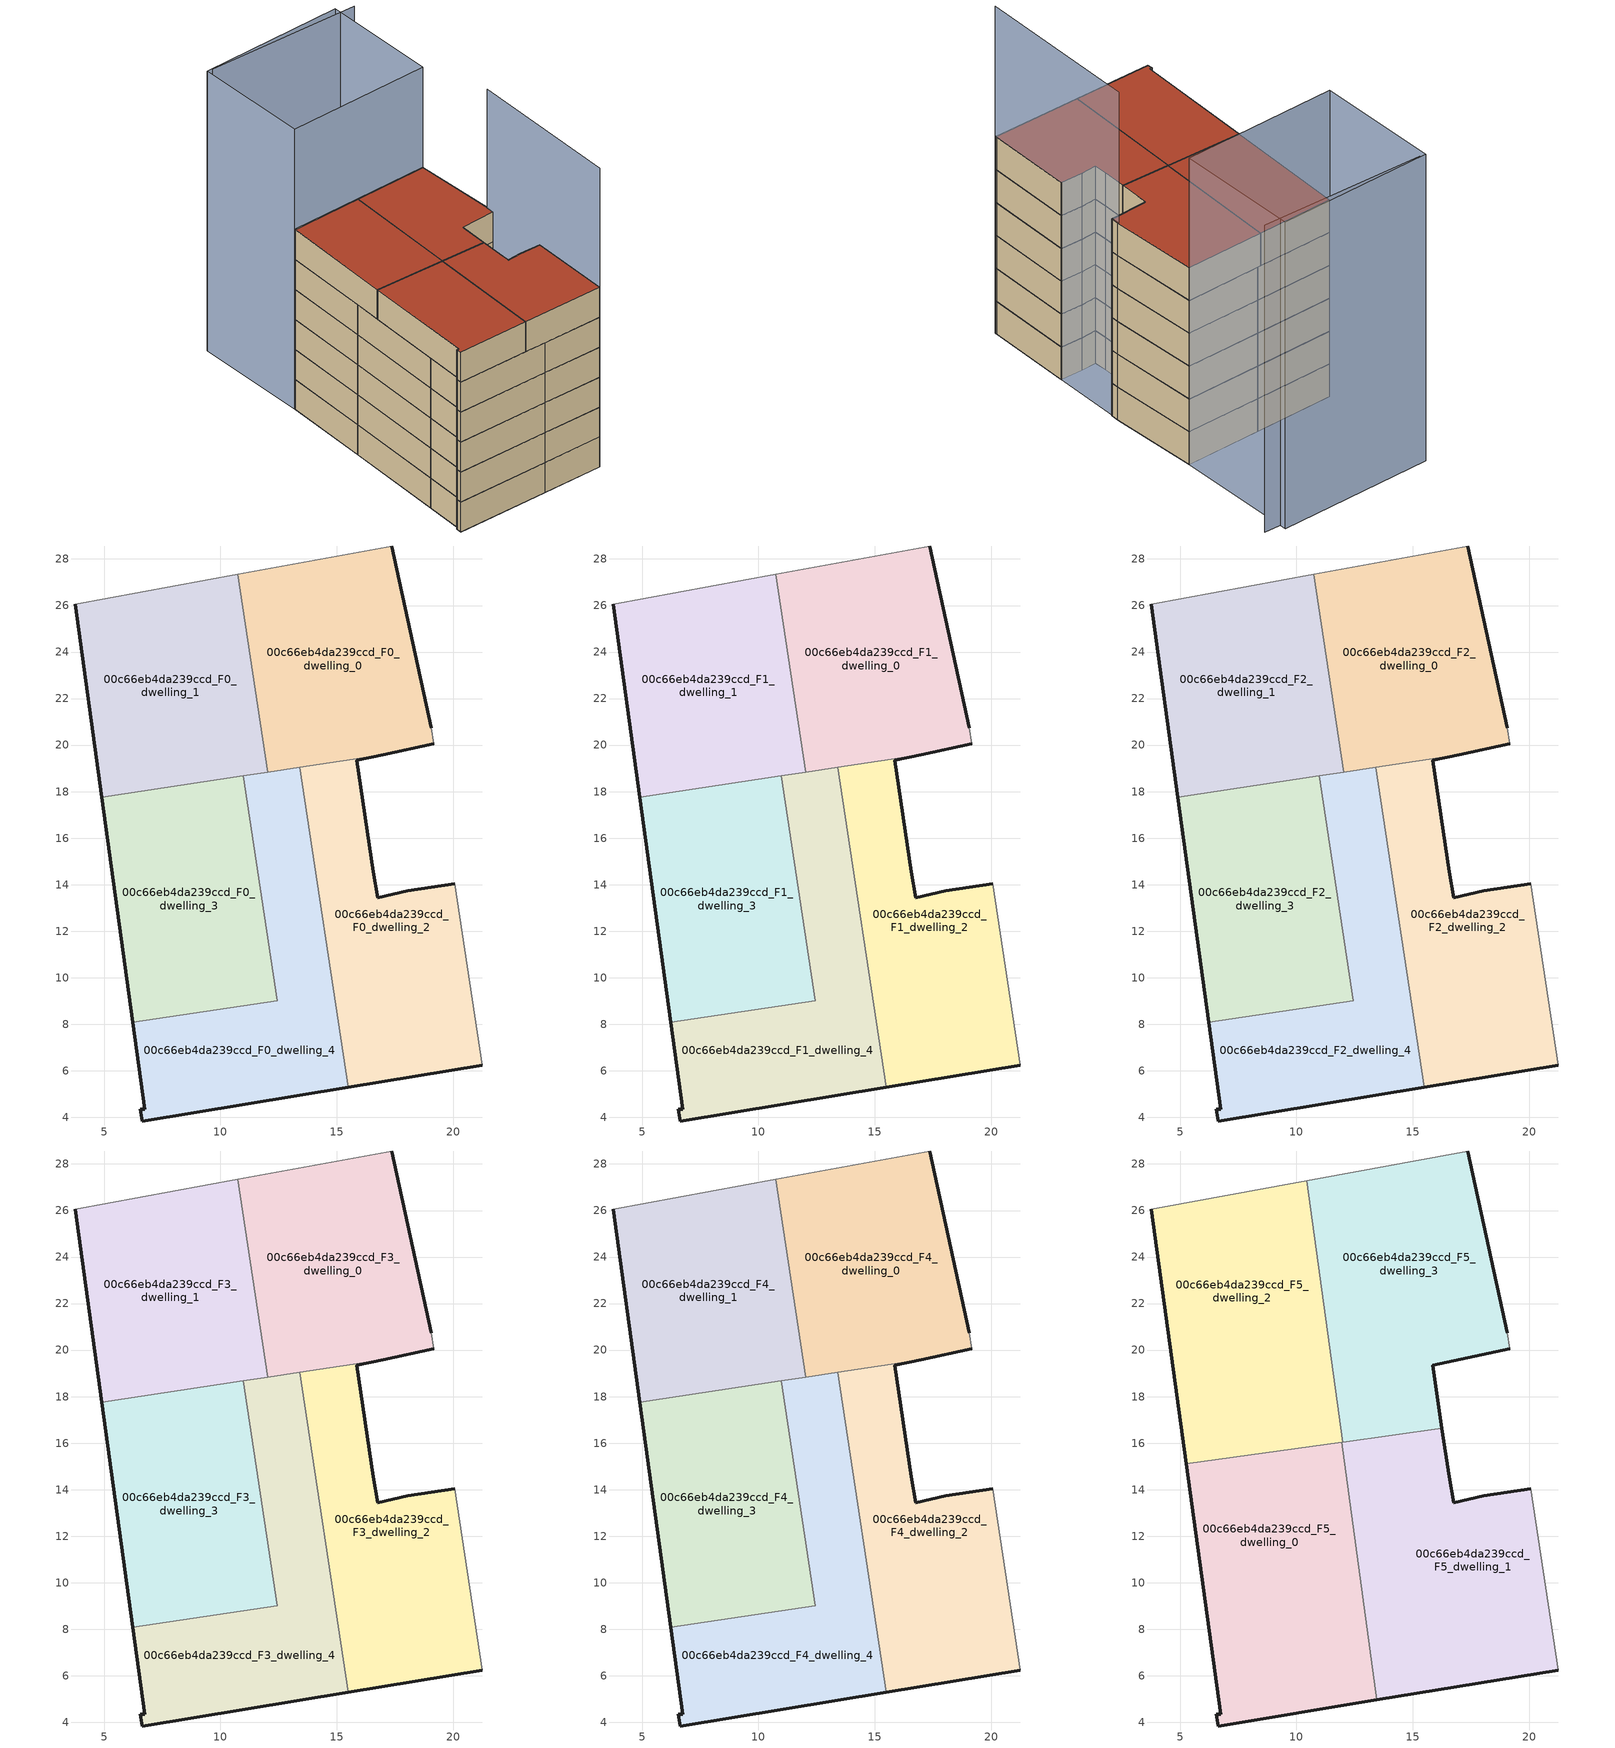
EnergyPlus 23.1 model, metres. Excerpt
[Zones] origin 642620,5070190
00c66eb4da239ccd_F0_dwelling_0
 floor ground (EU_floor_Construction): 19.16,20.05 19.06,20.75 17.36,28.56 10.75,27.34 12.04,18.84 16.99,19.59 z0
 wall outside (EU_wall_Construction): 19.16,20.05 16.99,19.59 / 17.36,28.56 19.06,20.75 z0:3
 wall adiabatic (EU_wall_Construction): 19.06,20.75 19.16,20.05 / 10.75,27.34 17.36,28.56 z0:3
 wall to 00c66eb4da239ccd_F0_dwelling_1 (EU_wall_Construction): 12.04,18.84 10.75,27.34 z0:3
 wall to 00c66eb4da239ccd_F0_dwelling_2 (EU_wall_Construction): 16.99,19.59 13.41,19.05 z0:3
 wall to 00c66eb4da239ccd_F0_dwelling_4 (EU_wall_Construction): 13.41,19.05 12.04,18.84 z0:3
00c66eb4da239ccd_F0_dwelling_1
 floor ground (EU_floor_Construction): 12.04,18.84 10.75,27.34 3.76,26.06 4.9,17.76 z0
 wall outside (EU_wall_Construction): 4.9,17.76 3.76,26.06 z0:3
 wall adiabatic (EU_wall_Construction): 3.76,26.06 10.75,27.34 z0:3
 wall to 00c66eb4da239ccd_F0_dwelling_3 (EU_wall_Construction): 10.99,18.68 4.9,17.76 z0:3
 wall to 00c66eb4da239ccd_F0_dwelling_4 (EU_wall_Construction): 12.04,18.84 10.99,18.68 z0:3
00c66eb4da239ccd_F0_dwelling_2
 floor ground (EU_floor_Construction): 21.26,6.24 20.06,14.05 18.06,13.75 16.76,13.45 16.56,14.55 15.86,19.35 16.99,19.59 13.41,19.05 15.5,5.29 z0
 wall outside (EU_wall_Construction): 21.26,6.24 15.5,5.29 / 16.99,19.59 15.86,19.35 16.56,14.55 16.76,13.45 18.06,13.75 20.06,14.05 z0:3
 wall adiabatic (EU_wall_Construction): 20.06,14.05 21.26,6.24 z0:3
 wall to 00c66eb4da239ccd_F0_dwelling_4 (EU_wall_Construction): 15.5,5.29 13.41,19.05 z0:3
00c66eb4da239ccd_F0_dwelling_3
 floor ground (EU_floor_Construction): 12.45,9.02 10.99,18.68 4.9,17.76 6.24,8.08 z0
 wall outside (EU_wall_Construction): 6.24,8.08 4.9,17.76 z0:3
 wall to 00c66eb4da239ccd_F0_dwelling_4 (EU_wall_Construction): 10.99,18.68 12.45,9.02 6.24,8.08 z0:3
00c66eb4da239ccd_F0_dwelling_4
 floor ground (EU_floor_Construction): 15.5,5.29 13.41,19.05 10.99,18.68 12.45,9.02 6.24,8.08 6.75,4.34 6.55,4.34 6.65,3.84 z0
 wall outside (EU_wall_Construction): 15.5,5.29 6.65,3.84 6.55,4.34 6.75,4.34 6.24,8.08 z0:3
00c66eb4da239ccd_F1_dwelling_0
 floor to 00c66eb4da239ccd_F0_dwelling_0 (EU_floor_Construction): 19.16,20.05 19.06,20.75 17.36,28.56 10.75,27.34 12.04,18.84 16.99,19.59 z3
 wall outside (EU_wall_Construction): 19.16,20.05 16.99,19.59 / 17.36,28.56 19.06,20.75 z3:6
 wall adiabatic (EU_wall_Construction): 19.06,20.75 19.16,20.05 / 10.75,27.34 17.36,28.56 z3:6
 wall to 00c66eb4da239ccd_F1_dwelling_1 (EU_wall_Construction): 12.04,18.84 10.75,27.34 z3:6
 wall to 00c66eb4da239ccd_F1_dwelling_2 (EU_wall_Construction): 16.99,19.59 13.41,19.05 z3:6
 wall to 00c66eb4da239ccd_F1_dwelling_4 (EU_wall_Construction): 13.41,19.05 12.04,18.84 z3:6
00c66eb4da239ccd_F1_dwelling_1
 floor to 00c66eb4da239ccd_F0_dwelling_1 (EU_floor_Construction): 12.04,18.84 10.75,27.34 3.76,26.06 4.9,17.76 z3
 wall outside (EU_wall_Construction): 4.9,17.76 3.76,26.06 z3:6
 wall adiabatic (EU_wall_Construction): 3.76,26.06 10.75,27.34 z3:6
 wall to 00c66eb4da239ccd_F1_dwelling_3 (EU_wall_Construction): 10.99,18.68 4.9,17.76 z3:6
 wall to 00c66eb4da239ccd_F1_dwelling_4 (EU_wall_Construction): 12.04,18.84 10.99,18.68 z3:6
00c66eb4da239ccd_F1_dwelling_2
 floor to 00c66eb4da239ccd_F0_dwelling_2 (EU_floor_Construction): 21.26,6.24 20.06,14.05 18.06,13.75 16.76,13.45 16.56,14.55 15.86,19.35 16.99,19.59 13.41,19.05 15.5,5.29 z3
 wall outside (EU_wall_Construction): 21.26,6.24 15.5,5.29 / 16.99,19.59 15.86,19.35 16.56,14.55 16.76,13.45 18.06,13.75 20.06,14.05 z3:6
 wall adiabatic (EU_wall_Construction): 20.06,14.05 21.26,6.24 z3:6
 wall to 00c66eb4da239ccd_F1_dwelling_4 (EU_wall_Construction): 15.5,5.29 13.41,19.05 z3:6
00c66eb4da239ccd_F1_dwelling_3
 floor to 00c66eb4da239ccd_F0_dwelling_3 (EU_floor_Construction): 12.45,9.02 10.99,18.68 4.9,17.76 6.24,8.08 z3
 wall outside (EU_wall_Construction): 6.24,8.08 4.9,17.76 z3:6
 wall to 00c66eb4da239ccd_F1_dwelling_4 (EU_wall_Construction): 10.99,18.68 12.45,9.02 6.24,8.08 z3:6
00c66eb4da239ccd_F1_dwelling_4
 floor to 00c66eb4da239ccd_F0_dwelling_4 (EU_floor_Construction): 15.5,5.29 13.41,19.05 10.99,18.68 12.45,9.02 6.24,8.08 6.75,4.34 6.55,4.34 6.65,3.84 z3
 wall outside (EU_wall_Construction): 15.5,5.29 6.65,3.84 6.55,4.34 6.75,4.34 6.24,8.08 z3:6
00c66eb4da239ccd_F2_dwelling_0
 floor to 00c66eb4da239ccd_F1_dwelling_0 (EU_floor_Construction): 19.16,20.05 19.06,20.75 17.36,28.56 10.75,27.34 12.04,18.84 16.99,19.59 z6
 wall outside (EU_wall_Construction): 19.16,20.05 16.99,19.59 / 17.36,28.56 19.06,20.75 z6:9
 wall adiabatic (EU_wall_Construction): 19.06,20.75 19.16,20.05 / 10.75,27.34 17.36,28.56 z6:9
 wall to 00c66eb4da239ccd_F2_dwelling_1 (EU_wall_Construction): 12.04,18.84 10.75,27.34 z6:9
 wall to 00c66eb4da239ccd_F2_dwelling_2 (EU_wall_Construction): 16.99,19.59 13.41,19.05 z6:9
 wall to 00c66eb4da239ccd_F2_dwelling_4 (EU_wall_Construction): 13.41,19.05 12.04,18.84 z6:9
00c66eb4da239ccd_F2_dwelling_1
 floor to 00c66eb4da239ccd_F1_dwelling_1 (EU_floor_Construction): 12.04,18.84 10.75,27.34 3.76,26.06 4.9,17.76 z6
 wall outside (EU_wall_Construction): 4.9,17.76 3.76,26.06 z6:9
 wall adiabatic (EU_wall_Construction): 3.76,26.06 10.75,27.34 z6:9
 wall to 00c66eb4da239ccd_F2_dwelling_3 (EU_wall_Construction): 10.99,18.68 4.9,17.76 z6:9
 wall to 00c66eb4da239ccd_F2_dwelling_4 (EU_wall_Construction): 12.04,18.84 10.99,18.68 z6:9
00c66eb4da239ccd_F2_dwelling_2
 floor to 00c66eb4da239ccd_F1_dwelling_2 (EU_floor_Construction): 21.26,6.24 20.06,14.05 18.06,13.75 16.76,13.45 16.56,14.55 15.86,19.35 16.99,19.59 13.41,19.05 15.5,5.29 z6
 wall outside (EU_wall_Construction): 21.26,6.24 15.5,5.29 / 16.99,19.59 15.86,19.35 16.56,14.55 16.76,13.45 18.06,13.75 20.06,14.05 z6:9
 wall adiabatic (EU_wall_Construction): 20.06,14.05 21.26,6.24 z6:9
 wall to 00c66eb4da239ccd_F2_dwelling_4 (EU_wall_Construction): 15.5,5.29 13.41,19.05 z6:9
00c66eb4da239ccd_F2_dwelling_3
 floor to 00c66eb4da239ccd_F1_dwelling_3 (EU_floor_Construction): 12.45,9.02 10.99,18.68 4.9,17.76 6.24,8.08 z6
 wall outside (EU_wall_Construction): 6.24,8.08 4.9,17.76 z6:9
 wall to 00c66eb4da239ccd_F2_dwelling_4 (EU_wall_Construction): 10.99,18.68 12.45,9.02 6.24,8.08 z6:9
00c66eb4da239ccd_F2_dwelling_4
 floor to 00c66eb4da239ccd_F1_dwelling_4 (EU_floor_Construction): 15.5,5.29 13.41,19.05 10.99,18.68 12.45,9.02 6.24,8.08 6.75,4.34 6.55,4.34 6.65,3.84 z6
 wall outside (EU_wall_Construction): 15.5,5.29 6.65,3.84 6.55,4.34 6.75,4.34 6.24,8.08 z6:9
00c66eb4da239ccd_F3_dwelling_0
 floor to 00c66eb4da239ccd_F2_dwelling_0 (EU_floor_Construction): 19.16,20.05 19.06,20.75 17.36,28.56 10.75,27.34 12.04,18.84 16.99,19.59 z9
 wall outside (EU_wall_Construction): 19.16,20.05 16.99,19.59 / 17.36,28.56 19.06,20.75 z9:12
 wall adiabatic (EU_wall_Construction): 19.06,20.75 19.16,20.05 / 10.75,27.34 17.36,28.56 z9:12
 wall to 00c66eb4da239ccd_F3_dwelling_1 (EU_wall_Construction): 12.04,18.84 10.75,27.34 z9:12
 wall to 00c66eb4da239ccd_F3_dwelling_2 (EU_wall_Construction): 16.99,19.59 13.41,19.05 z9:12
 wall to 00c66eb4da239ccd_F3_dwelling_4 (EU_wall_Construction): 13.41,19.05 12.04,18.84 z9:12
00c66eb4da239ccd_F3_dwelling_1
 floor to 00c66eb4da239ccd_F2_dwelling_1 (EU_floor_Construction): 12.04,18.84 10.75,27.34 3.76,26.06 4.9,17.76 z9
 wall outside (EU_wall_Construction): 4.9,17.76 3.76,26.06 z9:12
 wall adiabatic (EU_wall_Construction): 3.76,26.06 10.75,27.34 z9:12
 wall to 00c66eb4da239ccd_F3_dwelling_3 (EU_wall_Construction): 10.99,18.68 4.9,17.76 z9:12
 wall to 00c66eb4da239ccd_F3_dwelling_4 (EU_wall_Construction): 12.04,18.84 10.99,18.68 z9:12
00c66eb4da239ccd_F3_dwelling_2
 floor to 00c66eb4da239ccd_F2_dwelling_2 (EU_floor_Construction): 21.26,6.24 20.06,14.05 18.06,13.75 16.76,13.45 16.56,14.55 15.86,19.35 16.99,19.59 13.41,19.05 15.5,5.29 z9
 wall outside (EU_wall_Construction): 21.26,6.24 15.5,5.29 / 16.99,19.59 15.86,19.35 16.56,14.55 16.76,13.45 18.06,13.75 20.06,14.05 z9:12
 wall adiabatic (EU_wall_Construction): 20.06,14.05 21.26,6.24 z9:12
 wall to 00c66eb4da239ccd_F3_dwelling_4 (EU_wall_Construction): 15.5,5.29 13.41,19.05 z9:12
00c66eb4da239ccd_F3_dwelling_3
 floor to 00c66eb4da239ccd_F2_dwelling_3 (EU_floor_Construction): 12.45,9.02 10.99,18.68 4.9,17.76 6.24,8.08 z9
 wall outside (EU_wall_Construction): 6.24,8.08 4.9,17.76 z9:12
 wall to 00c66eb4da239ccd_F3_dwelling_4 (EU_wall_Construction): 10.99,18.68 12.45,9.02 6.24,8.08 z9:12
00c66eb4da239ccd_F3_dwelling_4
 floor to 00c66eb4da239ccd_F2_dwelling_4 (EU_floor_Construction): 15.5,5.29 13.41,19.05 10.99,18.68 12.45,9.02 6.24,8.08 6.75,4.34 6.55,4.34 6.65,3.84 z9
 wall outside (EU_wall_Construction): 15.5,5.29 6.65,3.84 6.55,4.34 6.75,4.34 6.24,8.08 z9:12
00c66eb4da239ccd_F4_dwelling_0
 floor to 00c66eb4da239ccd_F3_dwelling_0 (EU_floor_Construction): 19.16,20.05 19.06,20.75 17.36,28.56 10.75,27.34 12.04,18.84 16.99,19.59 z12
 wall outside (EU_wall_Construction): 19.16,20.05 16.99,19.59 / 17.36,28.56 19.06,20.75 z12:15
 wall adiabatic (EU_wall_Construction): 19.06,20.75 19.16,20.05 / 10.75,27.34 17.36,28.56 z12:15
 wall to 00c66eb4da239ccd_F4_dwelling_1 (EU_wall_Construction): 12.04,18.84 10.75,27.34 z12:15
 wall to 00c66eb4da239ccd_F4_dwelling_2 (EU_wall_Construction): 16.99,19.59 13.41,19.05 z12:15
 wall to 00c66eb4da239ccd_F4_dwelling_4 (EU_wall_Construction): 13.41,19.05 12.04,18.84 z12:15
00c66eb4da239ccd_F4_dwelling_1
 floor to 00c66eb4da239ccd_F3_dwelling_1 (EU_floor_Construction): 12.04,18.84 10.75,27.34 3.76,26.06 4.9,17.76 z12
 wall outside (EU_wall_Construction): 4.9,17.76 3.76,26.06 z12:15
 wall adiabatic (EU_wall_Construction): 3.76,26.06 10.75,27.34 z12:15
 wall to 00c66eb4da239ccd_F4_dwelling_3 (EU_wall_Construction): 10.99,18.68 4.9,17.76 z12:15
 wall to 00c66eb4da239ccd_F4_dwelling_4 (EU_wall_Construction): 12.04,18.84 10.99,18.68 z12:15
00c66eb4da239ccd_F4_dwelling_2
 floor to 00c66eb4da239ccd_F3_dwelling_2 (EU_floor_Construction): 21.26,6.24 20.06,14.05 18.06,13.75 16.76,13.45 16.56,14.55 15.86,19.35 16.99,19.59 13.41,19.05 15.5,5.29 z12
 wall outside (EU_wall_Construction): 21.26,6.24 15.5,5.29 / 16.99,19.59 15.86,19.35 16.56,14.55 16.76,13.45 18.06,13.75 20.06,14.05 z12:15
 wall adiabatic (EU_wall_Construction): 20.06,14.05 21.26,6.24 z12:15
 wall to 00c66eb4da239ccd_F4_dwelling_4 (EU_wall_Construction): 15.5,5.29 13.41,19.05 z12:15
00c66eb4da239ccd_F4_dwelling_3
 floor to 00c66eb4da239ccd_F3_dwelling_3 (EU_floor_Construction): 12.45,9.02 10.99,18.68 4.9,17.76 6.24,8.08 z12
 wall outside (EU_wall_Construction): 6.24,8.08 4.9,17.76 z12:15
 wall to 00c66eb4da239ccd_F4_dwelling_4 (EU_wall_Construction): 10.99,18.68 12.45,9.02 6.24,8.08 z12:15
 ceiling adiabatic (EU_roof_Construction): 10.99,18.68 11.4,15.96 5.26,15.12 4.9,17.76 z15
00c66eb4da239ccd_F4_dwelling_4
 floor to 00c66eb4da239ccd_F3_dwelling_4 (EU_floor_Construction): 15.5,5.29 13.41,19.05 10.99,18.68 12.45,9.02 6.24,8.08 6.75,4.34 6.55,4.34 6.65,3.84 z12
 wall outside (EU_wall_Construction): 15.5,5.29 6.65,3.84 6.55,4.34 6.75,4.34 6.24,8.08 z12:15
 ceiling adiabatic (EU_roof_Construction): 11.61,18.78 11.99,16.05 11.4,15.96 10.99,18.68 z15
00c66eb4da239ccd_F5_dwelling_0
 floor to 00c66eb4da239ccd_F4_dwelling_3 (EU_floor_Construction): 12.45,9.02 11.4,15.96 5.26,15.12 6.24,8.08 z15
 floor to 00c66eb4da239ccd_F4_dwelling_4 (EU_floor_Construction): 13.46,4.96 11.94,16.04 11.4,15.96 12.45,9.02 6.24,8.08 6.75,4.34 6.55,4.34 6.65,3.84 z15
 wall outside (EU_wall_Construction): 13.46,4.96 6.65,3.84 6.55,4.34 6.75,4.34 5.26,15.12 z15:18
 wall to 00c66eb4da239ccd_F5_dwelling_1 (EU_wall_Construction): 11.94,16.04 13.46,4.96 z15:18
 wall to 00c66eb4da239ccd_F5_dwelling_2 (EU_wall_Construction): 5.26,15.12 11.94,16.04 z15:18
 roof outside (EU_roof_Construction): 11.94,16.04 13.46,4.96 6.65,3.84 6.55,4.34 6.75,4.34 5.26,15.12 z18
00c66eb4da239ccd_F5_dwelling_1
 floor to 00c66eb4da239ccd_F4_dwelling_2 (EU_floor_Construction): 21.26,6.24 20.06,14.05 18.06,13.75 16.76,13.45 16.56,14.55 16.26,16.63 13.83,16.3 15.5,5.29 z15
 floor to 00c66eb4da239ccd_F4_dwelling_4 (EU_floor_Construction): 15.5,5.29 13.83,16.3 11.94,16.04 13.46,4.96 z15
 wall outside (EU_wall_Construction): 21.26,6.24 13.46,4.96 / 16.26,16.63 16.56,14.55 16.76,13.45 18.06,13.75 20.06,14.05 z15:18
 wall adiabatic (EU_wall_Construction): 20.06,14.05 21.26,6.24 z15:18
 wall to 00c66eb4da239ccd_F5_dwelling_3 (EU_wall_Construction): 11.99,16.05 16.26,16.63 z15:18
 wall to 00c66eb4da239ccd_F5_dwelling_2 (EU_wall_Construction): 11.94,16.04 11.99,16.04 z15:18
 roof outside (EU_roof_Construction): 20.06,14.05 21.26,6.24 13.46,4.96 11.94,16.04 16.26,16.63 16.56,14.55 16.76,13.45 18.06,13.75 z18
00c66eb4da239ccd_F5_dwelling_2
 floor to 00c66eb4da239ccd_F4_dwelling_1 (EU_floor_Construction): 11.61,18.78 10.45,27.29 3.76,26.06 4.9,17.76 z15
 floor adiabatic (EU_floor_Construction): 11.99,16.04 11.61,18.78 4.9,17.76 5.26,15.12 z15
 wall outside (EU_wall_Construction): 5.26,15.12 3.76,26.06 z15:18
 wall adiabatic (EU_wall_Construction): 3.76,26.06 10.45,27.29 z15:18
 wall to 00c66eb4da239ccd_F5_dwelling_3 (EU_wall_Construction): 10.45,27.29 11.99,16.04 z15:18
 roof outside (EU_roof_Construction): 10.45,27.29 11.99,16.04 5.26,15.12 3.76,26.06 z18
00c66eb4da239ccd_F5_dwelling_3
 floor to 00c66eb4da239ccd_F4_dwelling_0 (EU_floor_Construction): 19.16,20.05 19.06,20.75 17.36,28.56 10.75,27.34 12.04,18.84 16.99,19.59 z15
 floor to 00c66eb4da239ccd_F4_dwelling_2 (EU_floor_Construction): 16.26,16.63 15.86,19.35 16.99,19.59 13.41,19.05 13.83,16.3 z15
 floor to 00c66eb4da239ccd_F4_dwelling_1 (EU_floor_Construction): 12.04,18.84 10.75,27.34 10.45,27.29 11.61,18.78 z15
 floor to 00c66eb4da239ccd_F4_dwelling_4 (EU_floor_Construction): 13.83,16.3 13.41,19.05 11.61,18.78 11.99,16.05 z15
 wall outside (EU_wall_Construction): 19.16,20.05 15.86,19.35 16.26,16.63 / 17.36,28.56 19.06,20.75 z15:18
 wall adiabatic (EU_wall_Construction): 10.45,27.29 17.36,28.56 / 19.06,20.75 19.16,20.05 z15:18
 roof outside (EU_roof_Construction): 17.36,28.56 19.06,20.75 19.16,20.05 15.86,19.35 16.26,16.63 11.99,16.04 10.45,27.29 z18
shading: 21.26,6.24 18.99,20.74 z0:29.9; 16.94,39.06 2.27,36.98 / 17.37,28.56 3.75,26.06 / 3.75,26.06 1.75,36.98 / 1.75,36.98 15.36,39.47 / 15.36,39.47 17.37,28.56 z0:28
[Building]
EU S2 Campaign: North Axis=0; Terrain=City; Solar Distribution=FullExterior
[Site:Location]
Lyon-Bron: Latitude=45.75; Longitude=5; Time Zone=1; Elevation=198
[SizingPeriod:WeatherFileDays]
AnnualSizingPeriod: Begin Month=1; Begin Day of Month=1; End Month=12; End Day of Month=31; Day of Week for Start Day=Monday; Use Weather File Daylight Saving Period=No; Use Weather File Rain and Snow Indicators=No
[MATERIAL]
EU_InternalMass_Material: Roughness=MediumRough; Thickness=0.1; Conductivity=1; Density=1800; Specific Heat=900; Thermal Absorptance=0.9; Solar Absorptance=0.7; Visible Absorptance=0.7
[MATERIAL:NOMASS] Roughness=MediumRough; Thermal Absorptance=0.9; Solar Absorptance=0.7; Visible Absorptance=0.7
Name | Thermal Resistance
EU_wall_NoMass | 0.776494
EU_roof_NoMass | 0.486893
EU_floor_NoMass | 0.421597
[CONSTRUCTION]
EU_wall_Construction: EU_wall_NoMass
EU_roof_Construction: EU_roof_NoMass
EU_floor_Construction: EU_floor_NoMass
EU_InternalMass_Construction: EU_InternalMass_Material
[ZONE] Type=1; Multiplier=1; Ceiling Height=autocalculate; Floor Area=autocalculate; Part of Total Floor Area=Yes
Name | Volume
00c66eb4da239ccd_F0_dwelling_0; 00c66eb4da239ccd_F1_dwelling_0; 00c66eb4da239ccd_F2_dwelling_0; 00c66eb4da239ccd_F3_dwelling_0; 00c66eb4da239ccd_F4_dwelling_0 | 182.479
00c66eb4da239ccd_F5_dwelling_0 | 228.087
00c66eb4da239ccd_F0_dwelling_1; 00c66eb4da239ccd_F1_dwelling_1; 00c66eb4da239ccd_F2_dwelling_1; 00c66eb4da239ccd_F3_dwelling_1; 00c66eb4da239ccd_F4_dwelling_1 | 182.449
00c66eb4da239ccd_F5_dwelling_1 | 228.056
00c66eb4da239ccd_F0_dwelling_2; 00c66eb4da239ccd_F1_dwelling_2; 00c66eb4da239ccd_F2_dwelling_2; 00c66eb4da239ccd_F3_dwelling_2; 00c66eb4da239ccd_F4_dwelling_2 | 182.441
00c66eb4da239ccd_F5_dwelling_2 | 228.078
00c66eb4da239ccd_F0_dwelling_3; 00c66eb4da239ccd_F1_dwelling_3; 00c66eb4da239ccd_F2_dwelling_3; 00c66eb4da239ccd_F3_dwelling_3; 00c66eb4da239ccd_F4_dwelling_3 | 182.473
00c66eb4da239ccd_F5_dwelling_3 | 228.069
00c66eb4da239ccd_F0_dwelling_4; 00c66eb4da239ccd_F1_dwelling_4; 00c66eb4da239ccd_F2_dwelling_4; 00c66eb4da239ccd_F3_dwelling_4; 00c66eb4da239ccd_F4_dwelling_4 | 182.438
[INTERNALMASS] Construction=EU_InternalMass_Construction
Name | Zone or ZoneList | Surface Area
00c66eb4da239ccd_F0_dwelling_0_EU_InternalMass | 00c66eb4da239ccd_F0_dwelling_0 | 60.8265
00c66eb4da239ccd_F0_dwelling_1_EU_InternalMass | 00c66eb4da239ccd_F0_dwelling_1 | 60.8153
00c66eb4da239ccd_F0_dwelling_2_EU_InternalMass | 00c66eb4da239ccd_F0_dwelling_2 | 60.8136
00c66eb4da239ccd_F0_dwelling_3_EU_InternalMass | 00c66eb4da239ccd_F0_dwelling_3 | 60.8235
00c66eb4da239ccd_F0_dwelling_4_EU_InternalMass | 00c66eb4da239ccd_F0_dwelling_4 | 60.8121
00c66eb4da239ccd_F1_dwelling_0_EU_InternalMass | 00c66eb4da239ccd_F1_dwelling_0 | 60.8265
00c66eb4da239ccd_F1_dwelling_1_EU_InternalMass | 00c66eb4da239ccd_F1_dwelling_1 | 60.8153
00c66eb4da239ccd_F1_dwelling_2_EU_InternalMass | 00c66eb4da239ccd_F1_dwelling_2 | 60.8136
00c66eb4da239ccd_F1_dwelling_3_EU_InternalMass | 00c66eb4da239ccd_F1_dwelling_3 | 60.8235
00c66eb4da239ccd_F1_dwelling_4_EU_InternalMass | 00c66eb4da239ccd_F1_dwelling_4 | 60.8121
00c66eb4da239ccd_F2_dwelling_0_EU_InternalMass | 00c66eb4da239ccd_F2_dwelling_0 | 60.8265
00c66eb4da239ccd_F2_dwelling_1_EU_InternalMass | 00c66eb4da239ccd_F2_dwelling_1 | 60.8153
00c66eb4da239ccd_F2_dwelling_2_EU_InternalMass | 00c66eb4da239ccd_F2_dwelling_2 | 60.8136
00c66eb4da239ccd_F2_dwelling_3_EU_InternalMass | 00c66eb4da239ccd_F2_dwelling_3 | 60.8235
00c66eb4da239ccd_F2_dwelling_4_EU_InternalMass | 00c66eb4da239ccd_F2_dwelling_4 | 60.8121
00c66eb4da239ccd_F3_dwelling_0_EU_InternalMass | 00c66eb4da239ccd_F3_dwelling_0 | 60.8265
00c66eb4da239ccd_F3_dwelling_1_EU_InternalMass | 00c66eb4da239ccd_F3_dwelling_1 | 60.8153
00c66eb4da239ccd_F3_dwelling_2_EU_InternalMass | 00c66eb4da239ccd_F3_dwelling_2 | 60.8136
00c66eb4da239ccd_F3_dwelling_3_EU_InternalMass | 00c66eb4da239ccd_F3_dwelling_3 | 60.8235
00c66eb4da239ccd_F3_dwelling_4_EU_InternalMass | 00c66eb4da239ccd_F3_dwelling_4 | 60.8121
00c66eb4da239ccd_F4_dwelling_0_EU_InternalMass | 00c66eb4da239ccd_F4_dwelling_0 | 60.8265
00c66eb4da239ccd_F4_dwelling_1_EU_InternalMass | 00c66eb4da239ccd_F4_dwelling_1 | 60.8153
00c66eb4da239ccd_F4_dwelling_2_EU_InternalMass | 00c66eb4da239ccd_F4_dwelling_2 | 60.8136
00c66eb4da239ccd_F4_dwelling_3_EU_InternalMass | 00c66eb4da239ccd_F4_dwelling_3 | 60.8235
00c66eb4da239ccd_F4_dwelling_4_EU_InternalMass | 00c66eb4da239ccd_F4_dwelling_4 | 60.8121
00c66eb4da239ccd_F5_dwelling_0_EU_InternalMass | 00c66eb4da239ccd_F5_dwelling_0 | 76.0289
00c66eb4da239ccd_F5_dwelling_1_EU_InternalMass | 00c66eb4da239ccd_F5_dwelling_1 | 76.0185
00c66eb4da239ccd_F5_dwelling_2_EU_InternalMass | 00c66eb4da239ccd_F5_dwelling_2 | 76.0261
00c66eb4da239ccd_F5_dwelling_3_EU_InternalMass | 00c66eb4da239ccd_F5_dwelling_3 | 76.0227
[OTHEREQUIPMENT] Fuel Type=Electricity; Design Level Calculation Method=Watts/Area; Power per Zone Floor Area=1; Fraction Latent=0; Fraction Radiant=0; Fraction Lost=0; Carbon Dioxide Generation Rate=0; EndUse Subcategory=EU_Step8_InternalGains
Name | Zone or ZoneList or Space or SpaceList | Schedule
EU_Step8_InternalGain_00c66eb4da239ccd_F0_dwelling_0_f000 | 00c66eb4da239ccd_F0_dwelling_0 | EU_Step8_GainSchedule_00c66eb4da239ccd_F0_dwelling_0_f000
EU_Step8_InternalGain_00c66eb4da239ccd_F0_dwelling_1_f000 | 00c66eb4da239ccd_F0_dwelling_1 | EU_Step8_GainSchedule_00c66eb4da239ccd_F0_dwelling_1_f000
EU_Step8_InternalGain_00c66eb4da239ccd_F0_dwelling_2_f000 | 00c66eb4da239ccd_F0_dwelling_2 | EU_Step8_GainSchedule_00c66eb4da239ccd_F0_dwelling_2_f000
EU_Step8_InternalGain_00c66eb4da239ccd_F0_dwelling_3_f000 | 00c66eb4da239ccd_F0_dwelling_3 | EU_Step8_GainSchedule_00c66eb4da239ccd_F0_dwelling_3_f000
EU_Step8_InternalGain_00c66eb4da239ccd_F0_dwelling_4_f000 | 00c66eb4da239ccd_F0_dwelling_4 | EU_Step8_GainSchedule_00c66eb4da239ccd_F0_dwelling_4_f000
EU_Step8_InternalGain_00c66eb4da239ccd_F1_dwelling_0_f000 | 00c66eb4da239ccd_F1_dwelling_0 | EU_Step8_GainSchedule_00c66eb4da239ccd_F1_dwelling_0_f000
EU_Step8_InternalGain_00c66eb4da239ccd_F1_dwelling_1_f000 | 00c66eb4da239ccd_F1_dwelling_1 | EU_Step8_GainSchedule_00c66eb4da239ccd_F1_dwelling_1_f000
EU_Step8_InternalGain_00c66eb4da239ccd_F1_dwelling_2_f000 | 00c66eb4da239ccd_F1_dwelling_2 | EU_Step8_GainSchedule_00c66eb4da239ccd_F1_dwelling_2_f000
EU_Step8_InternalGain_00c66eb4da239ccd_F1_dwelling_3_f000 | 00c66eb4da239ccd_F1_dwelling_3 | EU_Step8_GainSchedule_00c66eb4da239ccd_F1_dwelling_3_f000
EU_Step8_InternalGain_00c66eb4da239ccd_F1_dwelling_4_f000 | 00c66eb4da239ccd_F1_dwelling_4 | EU_Step8_GainSchedule_00c66eb4da239ccd_F1_dwelling_4_f000
EU_Step8_InternalGain_00c66eb4da239ccd_F2_dwelling_0_f000 | 00c66eb4da239ccd_F2_dwelling_0 | EU_Step8_GainSchedule_00c66eb4da239ccd_F2_dwelling_0_f000
EU_Step8_InternalGain_00c66eb4da239ccd_F2_dwelling_1_f000 | 00c66eb4da239ccd_F2_dwelling_1 | EU_Step8_GainSchedule_00c66eb4da239ccd_F2_dwelling_1_f000
EU_Step8_InternalGain_00c66eb4da239ccd_F2_dwelling_2_f000 | 00c66eb4da239ccd_F2_dwelling_2 | EU_Step8_GainSchedule_00c66eb4da239ccd_F2_dwelling_2_f000
EU_Step8_InternalGain_00c66eb4da239ccd_F2_dwelling_3_f000 | 00c66eb4da239ccd_F2_dwelling_3 | EU_Step8_GainSchedule_00c66eb4da239ccd_F2_dwelling_3_f000
EU_Step8_InternalGain_00c66eb4da239ccd_F2_dwelling_4_f000 | 00c66eb4da239ccd_F2_dwelling_4 | EU_Step8_GainSchedule_00c66eb4da239ccd_F2_dwelling_4_f000
EU_Step8_InternalGain_00c66eb4da239ccd_F3_dwelling_0_f000 | 00c66eb4da239ccd_F3_dwelling_0 | EU_Step8_GainSchedule_00c66eb4da239ccd_F3_dwelling_0_f000
EU_Step8_InternalGain_00c66eb4da239ccd_F3_dwelling_1_f000 | 00c66eb4da239ccd_F3_dwelling_1 | EU_Step8_GainSchedule_00c66eb4da239ccd_F3_dwelling_1_f000
EU_Step8_InternalGain_00c66eb4da239ccd_F3_dwelling_2_f000 | 00c66eb4da239ccd_F3_dwelling_2 | EU_Step8_GainSchedule_00c66eb4da239ccd_F3_dwelling_2_f000
EU_Step8_InternalGain_00c66eb4da239ccd_F3_dwelling_3_f000 | 00c66eb4da239ccd_F3_dwelling_3 | EU_Step8_GainSchedule_00c66eb4da239ccd_F3_dwelling_3_f000
EU_Step8_InternalGain_00c66eb4da239ccd_F3_dwelling_4_f000 | 00c66eb4da239ccd_F3_dwelling_4 | EU_Step8_GainSchedule_00c66eb4da239ccd_F3_dwelling_4_f000
EU_Step8_InternalGain_00c66eb4da239ccd_F4_dwelling_0_f000 | 00c66eb4da239ccd_F4_dwelling_0 | EU_Step8_GainSchedule_00c66eb4da239ccd_F4_dwelling_0_f000
EU_Step8_InternalGain_00c66eb4da239ccd_F4_dwelling_1_f000 | 00c66eb4da239ccd_F4_dwelling_1 | EU_Step8_GainSchedule_00c66eb4da239ccd_F4_dwelling_1_f000
EU_Step8_InternalGain_00c66eb4da239ccd_F4_dwelling_2_f000 | 00c66eb4da239ccd_F4_dwelling_2 | EU_Step8_GainSchedule_00c66eb4da239ccd_F4_dwelling_2_f000
EU_Step8_InternalGain_00c66eb4da239ccd_F4_dwelling_3_f000 | 00c66eb4da239ccd_F4_dwelling_3 | EU_Step8_GainSchedule_00c66eb4da239ccd_F4_dwelling_3_f000
EU_Step8_InternalGain_00c66eb4da239ccd_F4_dwelling_4_f000 | 00c66eb4da239ccd_F4_dwelling_4 | EU_Step8_GainSchedule_00c66eb4da239ccd_F4_dwelling_4_f000
EU_Step8_InternalGain_00c66eb4da239ccd_F5_dwelling_0_f000 | 00c66eb4da239ccd_F5_dwelling_0 | EU_Step8_GainSchedule_00c66eb4da239ccd_F5_dwelling_0_f000
EU_Step8_InternalGain_00c66eb4da239ccd_F5_dwelling_1_f000 | 00c66eb4da239ccd_F5_dwelling_1 | EU_Step8_GainSchedule_00c66eb4da239ccd_F5_dwelling_1_f000
EU_Step8_InternalGain_00c66eb4da239ccd_F5_dwelling_2_f000 | 00c66eb4da239ccd_F5_dwelling_2 | EU_Step8_GainSchedule_00c66eb4da239ccd_F5_dwelling_2_f000
EU_Step8_InternalGain_00c66eb4da239ccd_F5_dwelling_3_f000 | 00c66eb4da239ccd_F5_dwelling_3 | EU_Step8_GainSchedule_00c66eb4da239ccd_F5_dwelling_3_f000
[ZONEVENTILATION:DESIGNFLOWRATE] Schedule=EU_AlwaysOn; Design Flow Rate Calculation Method=AirChanges/Hour; Air Changes per Hour=0.693814; Ventilation Type=Natural; Fan Pressure Rise=0; Fan Total Efficiency=1; Constant Term Coefficient=1; Temperature Term Coefficient=0; Velocity Term Coefficient=0; Velocity Squared Term Coefficient=0; Minimum Indoor Temperature=-100; Maximum Indoor Temperature=100; Delta Temperature=-100; Minimum Outdoor Temperature=-100; Maximum Outdoor Temperature=100; Maximum Wind Speed=40
Name | Zone or ZoneList or Space or SpaceList
EU_ConstantAir_00c66eb4da239ccd_F0_dwelling_0 | 00c66eb4da239ccd_F0_dwelling_0
EU_ConstantAir_00c66eb4da239ccd_F0_dwelling_1 | 00c66eb4da239ccd_F0_dwelling_1
EU_ConstantAir_00c66eb4da239ccd_F0_dwelling_2 | 00c66eb4da239ccd_F0_dwelling_2
EU_ConstantAir_00c66eb4da239ccd_F0_dwelling_3 | 00c66eb4da239ccd_F0_dwelling_3
EU_ConstantAir_00c66eb4da239ccd_F0_dwelling_4 | 00c66eb4da239ccd_F0_dwelling_4
EU_ConstantAir_00c66eb4da239ccd_F1_dwelling_0 | 00c66eb4da239ccd_F1_dwelling_0
EU_ConstantAir_00c66eb4da239ccd_F1_dwelling_1 | 00c66eb4da239ccd_F1_dwelling_1
EU_ConstantAir_00c66eb4da239ccd_F1_dwelling_2 | 00c66eb4da239ccd_F1_dwelling_2
EU_ConstantAir_00c66eb4da239ccd_F1_dwelling_3 | 00c66eb4da239ccd_F1_dwelling_3
EU_ConstantAir_00c66eb4da239ccd_F1_dwelling_4 | 00c66eb4da239ccd_F1_dwelling_4
EU_ConstantAir_00c66eb4da239ccd_F2_dwelling_0 | 00c66eb4da239ccd_F2_dwelling_0
EU_ConstantAir_00c66eb4da239ccd_F2_dwelling_1 | 00c66eb4da239ccd_F2_dwelling_1
EU_ConstantAir_00c66eb4da239ccd_F2_dwelling_2 | 00c66eb4da239ccd_F2_dwelling_2
EU_ConstantAir_00c66eb4da239ccd_F2_dwelling_3 | 00c66eb4da239ccd_F2_dwelling_3
EU_ConstantAir_00c66eb4da239ccd_F2_dwelling_4 | 00c66eb4da239ccd_F2_dwelling_4
EU_ConstantAir_00c66eb4da239ccd_F3_dwelling_0 | 00c66eb4da239ccd_F3_dwelling_0
EU_ConstantAir_00c66eb4da239ccd_F3_dwelling_1 | 00c66eb4da239ccd_F3_dwelling_1
EU_ConstantAir_00c66eb4da239ccd_F3_dwelling_2 | 00c66eb4da239ccd_F3_dwelling_2
EU_ConstantAir_00c66eb4da239ccd_F3_dwelling_3 | 00c66eb4da239ccd_F3_dwelling_3
EU_ConstantAir_00c66eb4da239ccd_F3_dwelling_4 | 00c66eb4da239ccd_F3_dwelling_4
EU_ConstantAir_00c66eb4da239ccd_F4_dwelling_0 | 00c66eb4da239ccd_F4_dwelling_0
EU_ConstantAir_00c66eb4da239ccd_F4_dwelling_1 | 00c66eb4da239ccd_F4_dwelling_1
EU_ConstantAir_00c66eb4da239ccd_F4_dwelling_2 | 00c66eb4da239ccd_F4_dwelling_2
EU_ConstantAir_00c66eb4da239ccd_F4_dwelling_3 | 00c66eb4da239ccd_F4_dwelling_3
EU_ConstantAir_00c66eb4da239ccd_F4_dwelling_4 | 00c66eb4da239ccd_F4_dwelling_4
EU_ConstantAir_00c66eb4da239ccd_F5_dwelling_0 | 00c66eb4da239ccd_F5_dwelling_0
EU_ConstantAir_00c66eb4da239ccd_F5_dwelling_1 | 00c66eb4da239ccd_F5_dwelling_1
EU_ConstantAir_00c66eb4da239ccd_F5_dwelling_2 | 00c66eb4da239ccd_F5_dwelling_2
EU_ConstantAir_00c66eb4da239ccd_F5_dwelling_3 | 00c66eb4da239ccd_F5_dwelling_3
[HVACTEMPLATE:THERMOSTAT] Constant Heating Setpoint=20; Constant Cooling Setpoint=50
EU_HeatOnly_00c66eb4da239ccd_F0_dwelling_0; EU_HeatOnly_00c66eb4da239ccd_F0_dwelling_1; EU_HeatOnly_00c66eb4da239ccd_F0_dwelling_2; EU_HeatOnly_00c66eb4da239ccd_F0_dwelling_3; EU_HeatOnly_00c66eb4da239ccd_F0_dwelling_4; EU_HeatOnly_00c66eb4da239ccd_F1_dwelling_0; EU_HeatOnly_00c66eb4da239ccd_F1_dwelling_1; EU_HeatOnly_00c66eb4da239ccd_F1_dwelling_2; EU_HeatOnly_00c66eb4da239ccd_F1_dwelling_3; EU_HeatOnly_00c66eb4da239ccd_F1_dwelling_4; EU_HeatOnly_00c66eb4da239ccd_F2_dwelling_0; EU_HeatOnly_00c66eb4da239ccd_F2_dwelling_1; EU_HeatOnly_00c66eb4da239ccd_F2_dwelling_2; EU_HeatOnly_00c66eb4da239ccd_F2_dwelling_3; EU_HeatOnly_00c66eb4da239ccd_F2_dwelling_4; EU_HeatOnly_00c66eb4da239ccd_F3_dwelling_0; EU_HeatOnly_00c66eb4da239ccd_F3_dwelling_1; EU_HeatOnly_00c66eb4da239ccd_F3_dwelling_2; EU_HeatOnly_00c66eb4da239ccd_F3_dwelling_3; EU_HeatOnly_00c66eb4da239ccd_F3_dwelling_4; EU_HeatOnly_00c66eb4da239ccd_F4_dwelling_0; EU_HeatOnly_00c66eb4da239ccd_F4_dwelling_1; EU_HeatOnly_00c66eb4da239ccd_F4_dwelling_2; EU_HeatOnly_00c66eb4da239ccd_F4_dwelling_3; EU_HeatOnly_00c66eb4da239ccd_F4_dwelling_4; EU_HeatOnly_00c66eb4da239ccd_F5_dwelling_0; EU_HeatOnly_00c66eb4da239ccd_F5_dwelling_1; EU_HeatOnly_00c66eb4da239ccd_F5_dwelling_2; EU_HeatOnly_00c66eb4da239ccd_F5_dwelling_3
[HVACTEMPLATE:ZONE:IDEALLOADSAIRSYSTEM] System Availability Schedule=EU_AlwaysOn; Maximum Heating Supply Air Temperature=50; Minimum Cooling Supply Air Temperature=13; Maximum Heating Supply Air Humidity Ratio=0.0156; Minimum Cooling Supply Air Humidity Ratio=0.0077; Heating Limit=NoLimit; Cooling Limit=NoLimit; Heating Availability Schedule=EU_AlwaysOn; Cooling Availability Schedule=EU_CoolingOff; Dehumidification Control Type=ConstantSensibleHeatRatio; Cooling Sensible Heat Ratio=0.7; Dehumidification Setpoint=60; Humidification Control Type=None; Humidification Setpoint=30; Outdoor Air Method=None; Outdoor Air Flow Rate per Person=0.00944; Outdoor Air Flow Rate per Zone Floor Area=0; Outdoor Air Flow Rate per Zone=0; Demand Controlled Ventilation Type=None; Outdoor Air Economizer Type=NoEconomizer; Heat Recovery Type=None; Sensible Heat Recovery Effectiveness=0.7; Latent Heat Recovery Effectiveness=0.65
Name | Template Thermostat
00c66eb4da239ccd_F0_dwelling_0 | EU_HeatOnly_00c66eb4da239ccd_F0_dwelling_0
00c66eb4da239ccd_F0_dwelling_1 | EU_HeatOnly_00c66eb4da239ccd_F0_dwelling_1
00c66eb4da239ccd_F0_dwelling_2 | EU_HeatOnly_00c66eb4da239ccd_F0_dwelling_2
00c66eb4da239ccd_F0_dwelling_3 | EU_HeatOnly_00c66eb4da239ccd_F0_dwelling_3
00c66eb4da239ccd_F0_dwelling_4 | EU_HeatOnly_00c66eb4da239ccd_F0_dwelling_4
00c66eb4da239ccd_F1_dwelling_0 | EU_HeatOnly_00c66eb4da239ccd_F1_dwelling_0
00c66eb4da239ccd_F1_dwelling_1 | EU_HeatOnly_00c66eb4da239ccd_F1_dwelling_1
00c66eb4da239ccd_F1_dwelling_2 | EU_HeatOnly_00c66eb4da239ccd_F1_dwelling_2
00c66eb4da239ccd_F1_dwelling_3 | EU_HeatOnly_00c66eb4da239ccd_F1_dwelling_3
00c66eb4da239ccd_F1_dwelling_4 | EU_HeatOnly_00c66eb4da239ccd_F1_dwelling_4
00c66eb4da239ccd_F2_dwelling_0 | EU_HeatOnly_00c66eb4da239ccd_F2_dwelling_0
00c66eb4da239ccd_F2_dwelling_1 | EU_HeatOnly_00c66eb4da239ccd_F2_dwelling_1
00c66eb4da239ccd_F2_dwelling_2 | EU_HeatOnly_00c66eb4da239ccd_F2_dwelling_2
00c66eb4da239ccd_F2_dwelling_3 | EU_HeatOnly_00c66eb4da239ccd_F2_dwelling_3
00c66eb4da239ccd_F2_dwelling_4 | EU_HeatOnly_00c66eb4da239ccd_F2_dwelling_4
00c66eb4da239ccd_F3_dwelling_0 | EU_HeatOnly_00c66eb4da239ccd_F3_dwelling_0
00c66eb4da239ccd_F3_dwelling_1 | EU_HeatOnly_00c66eb4da239ccd_F3_dwelling_1
00c66eb4da239ccd_F3_dwelling_2 | EU_HeatOnly_00c66eb4da239ccd_F3_dwelling_2
00c66eb4da239ccd_F3_dwelling_3 | EU_HeatOnly_00c66eb4da239ccd_F3_dwelling_3
00c66eb4da239ccd_F3_dwelling_4 | EU_HeatOnly_00c66eb4da239ccd_F3_dwelling_4
00c66eb4da239ccd_F4_dwelling_0 | EU_HeatOnly_00c66eb4da239ccd_F4_dwelling_0
00c66eb4da239ccd_F4_dwelling_1 | EU_HeatOnly_00c66eb4da239ccd_F4_dwelling_1
00c66eb4da239ccd_F4_dwelling_2 | EU_HeatOnly_00c66eb4da239ccd_F4_dwelling_2
00c66eb4da239ccd_F4_dwelling_3 | EU_HeatOnly_00c66eb4da239ccd_F4_dwelling_3
00c66eb4da239ccd_F4_dwelling_4 | EU_HeatOnly_00c66eb4da239ccd_F4_dwelling_4
00c66eb4da239ccd_F5_dwelling_0 | EU_HeatOnly_00c66eb4da239ccd_F5_dwelling_0
00c66eb4da239ccd_F5_dwelling_1 | EU_HeatOnly_00c66eb4da239ccd_F5_dwelling_1
00c66eb4da239ccd_F5_dwelling_2 | EU_HeatOnly_00c66eb4da239ccd_F5_dwelling_2
00c66eb4da239ccd_F5_dwelling_3 | EU_HeatOnly_00c66eb4da239ccd_F5_dwelling_3
[SIZING:ZONE] Zone Cooling Design Supply Air Temperature Input Method=SupplyAirTemperature; Zone Cooling Design Supply Air Temperature=13; Zone Heating Design Supply Air Temperature Input Method=SupplyAirTemperature; Zone Heating Design Supply Air Temperature=50; Zone Cooling Design Supply Air Humidity Ratio=0.008; Zone Heating Design Supply Air Humidity Ratio=0.008; Cooling Design Air Flow Method=DesignDay; Cooling Design Air Flow Rate=0; Cooling Minimum Air Flow per Zone Floor Area=0.000762; Cooling Minimum Air Flow=0; Cooling Minimum Air Flow Fraction=0.2; Heating Design Air Flow Method=DesignDay; Heating Design Air Flow Rate=0; Heating Maximum Air Flow per Zone Floor Area=0.002032; Heating Maximum Air Flow=0.141576; Heating Maximum Air Flow Fraction=0.3; Account for Dedicated Outdoor Air System=No; Dedicated Outdoor Air System Control Strategy=NeutralSupplyAir; Dedicated Outdoor Air Low Setpoint Temperature for Design=autosize; Dedicated Outdoor Air High Setpoint Temperature for Design=autosize; Zone Load Sizing Method=Sensible Load Only No Latent Load; Zone Latent Cooling Design Supply Air Humidity Ratio Input Method=HumidityRatioDifference; Zone Cooling Design Supply Air Humidity Ratio Difference=0.005; Zone Latent Heating Design Supply Air Humidity Ratio Input Method=HumidityRatioDifference; Zone Humidification Design Supply Air Humidity Ratio Difference=0.005
00c66eb4da239ccd_F0_dwelling_0; 00c66eb4da239ccd_F0_dwelling_1; 00c66eb4da239ccd_F0_dwelling_2; 00c66eb4da239ccd_F0_dwelling_3; 00c66eb4da239ccd_F0_dwelling_4; 00c66eb4da239ccd_F1_dwelling_0; 00c66eb4da239ccd_F1_dwelling_1; 00c66eb4da239ccd_F1_dwelling_2; 00c66eb4da239ccd_F1_dwelling_3; 00c66eb4da239ccd_F1_dwelling_4; 00c66eb4da239ccd_F2_dwelling_0; 00c66eb4da239ccd_F2_dwelling_1; 00c66eb4da239ccd_F2_dwelling_2; 00c66eb4da239ccd_F2_dwelling_3; 00c66eb4da239ccd_F2_dwelling_4; 00c66eb4da239ccd_F3_dwelling_0; 00c66eb4da239ccd_F3_dwelling_1; 00c66eb4da239ccd_F3_dwelling_2; 00c66eb4da239ccd_F3_dwelling_3; 00c66eb4da239ccd_F3_dwelling_4; 00c66eb4da239ccd_F4_dwelling_0; 00c66eb4da239ccd_F4_dwelling_1; 00c66eb4da239ccd_F4_dwelling_2; 00c66eb4da239ccd_F4_dwelling_3; 00c66eb4da239ccd_F4_dwelling_4; 00c66eb4da239ccd_F5_dwelling_0; 00c66eb4da239ccd_F5_dwelling_1; 00c66eb4da239ccd_F5_dwelling_2; 00c66eb4da239ccd_F5_dwelling_3
[SCHEDULE:CONSTANT]
Name | Hourly Value
EU_AlwaysOn | 1
EU_CoolingOff | 0
[SCHEDULE:FILE] Column Number=1; Rows to Skip at Top=0; Number of Hours of Data=8760; Column Separator=Comma; Interpolate to Timestep=No; Minutes per Item=60; Adjust Schedule for Daylight Savings=Yes
Name | File
EU_Step8_GainSchedule_00c66eb4da239ccd_F0_dwelling_0_f000 | ../../schedules/00c66eb4da239ccd/00c66eb4da239ccd_F0_dwelling_0_f000_gain.csv
EU_Step8_GainSchedule_00c66eb4da239ccd_F0_dwelling_1_f000 | ../../schedules/00c66eb4da239ccd/00c66eb4da239ccd_F0_dwelling_1_f000_gain.csv
EU_Step8_GainSchedule_00c66eb4da239ccd_F0_dwelling_2_f000 | ../../schedules/00c66eb4da239ccd/00c66eb4da239ccd_F0_dwelling_2_f000_gain.csv
EU_Step8_GainSchedule_00c66eb4da239ccd_F0_dwelling_3_f000 | ../../schedules/00c66eb4da239ccd/00c66eb4da239ccd_F0_dwelling_3_f000_gain.csv
EU_Step8_GainSchedule_00c66eb4da239ccd_F0_dwelling_4_f000 | ../../schedules/00c66eb4da239ccd/00c66eb4da239ccd_F0_dwelling_4_f000_gain.csv
EU_Step8_GainSchedule_00c66eb4da239ccd_F1_dwelling_0_f000 | ../../schedules/00c66eb4da239ccd/00c66eb4da239ccd_F1_dwelling_0_f000_gain.csv
EU_Step8_GainSchedule_00c66eb4da239ccd_F1_dwelling_1_f000 | ../../schedules/00c66eb4da239ccd/00c66eb4da239ccd_F1_dwelling_1_f000_gain.csv
EU_Step8_GainSchedule_00c66eb4da239ccd_F1_dwelling_2_f000 | ../../schedules/00c66eb4da239ccd/00c66eb4da239ccd_F1_dwelling_2_f000_gain.csv
EU_Step8_GainSchedule_00c66eb4da239ccd_F1_dwelling_3_f000 | ../../schedules/00c66eb4da239ccd/00c66eb4da239ccd_F1_dwelling_3_f000_gain.csv
EU_Step8_GainSchedule_00c66eb4da239ccd_F1_dwelling_4_f000 | ../../schedules/00c66eb4da239ccd/00c66eb4da239ccd_F1_dwelling_4_f000_gain.csv
EU_Step8_GainSchedule_00c66eb4da239ccd_F2_dwelling_0_f000 | ../../schedules/00c66eb4da239ccd/00c66eb4da239ccd_F2_dwelling_0_f000_gain.csv
EU_Step8_GainSchedule_00c66eb4da239ccd_F2_dwelling_1_f000 | ../../schedules/00c66eb4da239ccd/00c66eb4da239ccd_F2_dwelling_1_f000_gain.csv
EU_Step8_GainSchedule_00c66eb4da239ccd_F2_dwelling_2_f000 | ../../schedules/00c66eb4da239ccd/00c66eb4da239ccd_F2_dwelling_2_f000_gain.csv
EU_Step8_GainSchedule_00c66eb4da239ccd_F2_dwelling_3_f000 | ../../schedules/00c66eb4da239ccd/00c66eb4da239ccd_F2_dwelling_3_f000_gain.csv
EU_Step8_GainSchedule_00c66eb4da239ccd_F2_dwelling_4_f000 | ../../schedules/00c66eb4da239ccd/00c66eb4da239ccd_F2_dwelling_4_f000_gain.csv
EU_Step8_GainSchedule_00c66eb4da239ccd_F3_dwelling_0_f000 | ../../schedules/00c66eb4da239ccd/00c66eb4da239ccd_F3_dwelling_0_f000_gain.csv
EU_Step8_GainSchedule_00c66eb4da239ccd_F3_dwelling_1_f000 | ../../schedules/00c66eb4da239ccd/00c66eb4da239ccd_F3_dwelling_1_f000_gain.csv
EU_Step8_GainSchedule_00c66eb4da239ccd_F3_dwelling_2_f000 | ../../schedules/00c66eb4da239ccd/00c66eb4da239ccd_F3_dwelling_2_f000_gain.csv
EU_Step8_GainSchedule_00c66eb4da239ccd_F3_dwelling_3_f000 | ../../schedules/00c66eb4da239ccd/00c66eb4da239ccd_F3_dwelling_3_f000_gain.csv
EU_Step8_GainSchedule_00c66eb4da239ccd_F3_dwelling_4_f000 | ../../schedules/00c66eb4da239ccd/00c66eb4da239ccd_F3_dwelling_4_f000_gain.csv
EU_Step8_GainSchedule_00c66eb4da239ccd_F4_dwelling_0_f000 | ../../schedules/00c66eb4da239ccd/00c66eb4da239ccd_F4_dwelling_0_f000_gain.csv
EU_Step8_GainSchedule_00c66eb4da239ccd_F4_dwelling_1_f000 | ../../schedules/00c66eb4da239ccd/00c66eb4da239ccd_F4_dwelling_1_f000_gain.csv
EU_Step8_GainSchedule_00c66eb4da239ccd_F4_dwelling_2_f000 | ../../schedules/00c66eb4da239ccd/00c66eb4da239ccd_F4_dwelling_2_f000_gain.csv
EU_Step8_GainSchedule_00c66eb4da239ccd_F4_dwelling_3_f000 | ../../schedules/00c66eb4da239ccd/00c66eb4da239ccd_F4_dwelling_3_f000_gain.csv
EU_Step8_GainSchedule_00c66eb4da239ccd_F4_dwelling_4_f000 | ../../schedules/00c66eb4da239ccd/00c66eb4da239ccd_F4_dwelling_4_f000_gain.csv
EU_Step8_GainSchedule_00c66eb4da239ccd_F5_dwelling_0_f000 | ../../schedules/00c66eb4da239ccd/00c66eb4da239ccd_F5_dwelling_0_f000_gain.csv
EU_Step8_GainSchedule_00c66eb4da239ccd_F5_dwelling_1_f000 | ../../schedules/00c66eb4da239ccd/00c66eb4da239ccd_F5_dwelling_1_f000_gain.csv
EU_Step8_GainSchedule_00c66eb4da239ccd_F5_dwelling_2_f000 | ../../schedules/00c66eb4da239ccd/00c66eb4da239ccd_F5_dwelling_2_f000_gain.csv
EU_Step8_GainSchedule_00c66eb4da239ccd_F5_dwelling_3_f000 | ../../schedules/00c66eb4da239ccd/00c66eb4da239ccd_F5_dwelling_3_f000_gain.csv
